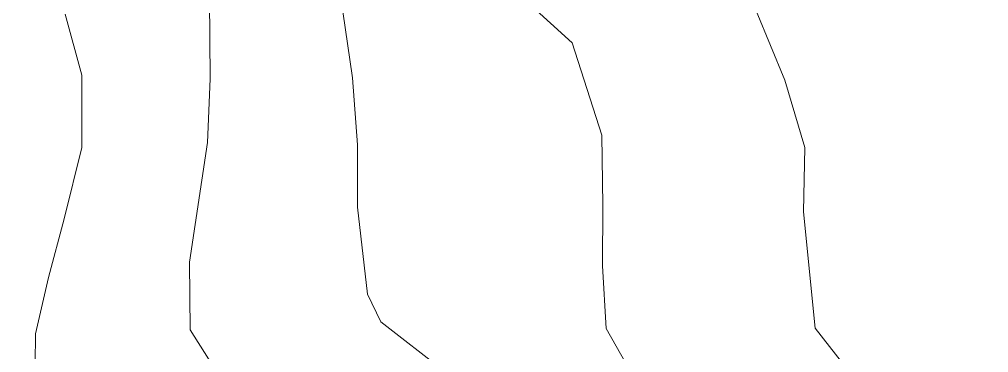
# Model space of a CAD drawing. Header units: metres. Extents: x 30 to 776, y 38 to 676.
# Drawn here: x 252.56 to 287.61, y 261.11 to 273.14 of the extents above; entities that cross this region are included whole.
import ezdxf

# ---------------------------------------------------------------- set-up
doc = ezdxf.new("R2010")
doc.units = ezdxf.units.M
doc.layers.add('01_Fina', color=7, linetype='Continuous')

msp = doc.modelspace()

# ---------------------------------------------------------------- linework, layer by layer
msp.add_open_spline([(151.569, 297.324), (159.758, 298.43), (168.086, 299.382), (185.387, 301.354), (194.356, 302.373), (206.527, 304.06), (209.895, 304.56), (215.867, 305.535), (218.483, 305.992), (223.043, 306.859), (224.992, 307.253), (228.822, 308.07), (230.708, 308.493), (236.32, 309.79), (239.998, 310.693), (247.467, 312.516), (251.258, 313.437), (256.903, 314.726), (258.598, 315.103), (263.814, 316.224), (267.465, 316.958), (272.264, 317.828), (273.172, 317.989), (274.696, 318.252), (275.303, 318.355), (276.563, 318.566), (277.219, 318.673), (278.591, 318.897), (279.3, 319.013), (280.749, 319.26), (281.492, 319.39), (283.382, 319.744), (284.544, 319.981), (286.225, 320.384), (286.719, 320.509), (288.339, 320.95), (289.512, 321.315), (291.125, 321.943), (291.536, 322.113), (292.129, 322.378), (292.299, 322.457), (292.471, 322.539), (301.763, 325.359), (309.942, 322.221), (316.04, 298.13), (302.802, 266.002), (299.563, 238.829), (303.101, 213.983), (313.184, 197.064), (324.21, 170.066), (325.101, 148.982), (333.598, 133.715), (328.833, 118.285), (311.638, 121.716), (303.568, 155.735), (269.89, 183.042), (244.037, 219.852), (220.089, 239.731), (196.555, 256.552), (177.079, 267.752), (161.582, 282.119), (149.065, 281.723), (136.699, 292.61), (146.188, 295.618), (151.569, 297.324)], degree=3, knots=[0, 0, 0, 0, 24.608147, 24.608147, 51.217252, 51.217252, 61.521155, 61.521155, 69.69487, 69.69487, 75.904931, 75.904931, 82.114992, 82.114992, 94.535115, 94.535115, 106.955238, 106.955238, 112.136541, 112.136541, 122.499148, 122.499148, 124.874527, 124.874527, 126.421372, 126.421372, 128.053833, 128.053833, 129.686294, 129.686294, 131.318755, 131.318755, 133.778243, 133.778243, 134.790779, 134.790779, 137.079473, 137.079473, 137.853625, 137.853625, 138.162479, 138.162479, 138.162479, 146.496918, 164.194171, 210.399196, 230.742012, 247.65208, 284.256418, 296.237102, 322.710596, 346.09408, 351.829167, 360.094137, 384.335023, 449.024837, 485.884379, 518.819297, 541.767406, 572.327373, 587.525959, 601.218371, 610.664925, 623.037386, 623.037386, 623.037386, 623.037386])
at = {"layer": '01_Fina', "color": 252, "linetype": 'Continuous', "lineweight": 9, "true_color": 0x939598}
for points in [[(259.424, 275.358), (259.464, 270.998), (259.364, 268.698), (258.714, 264.378), (258.734, 261.938), (259.394, 260.888), (262.864, 257.258), (264.894, 254.728), (266.384, 253.038), (267.804, 250.898), (269.334, 247.898), (270.314, 246.168), (272.434, 244.228), (274.594, 242.518), (278.964, 238.368), (280.244, 236.308)], [(270.194, 274.438), (272.554, 272.298), (273.624, 268.968), (273.664, 266.428), (273.644, 264.248), (273.774, 261.978), (275.074, 259.708), (276.944, 258.148), (279.284, 255.958), (281.334, 252.648), (282.204, 250.408), (282.784, 248.008), (283.734, 245.858), (284.554, 243.458), (285.154, 240.818), (285.514, 238.728), (285.174, 236.268)], [(264.174, 274.018), (264.604, 271.028), (264.784, 268.618), (264.784, 266.358), (265.154, 263.218), (265.634, 262.228), (267.954, 260.418), (269.894, 258.668), (271.514, 257.108), (272.814, 255.028), (273.774, 252.618), (276.564, 250.188), (278.684, 247.768), (280.194, 245.428), (281.354, 243.408), (282.454, 240.758), (282.644, 238.608), (282.584, 235.978)], [(279.204, 273.448), (280.234, 270.948), (280.964, 268.518), (280.914, 266.198), (281.334, 261.998), (283.404, 259.348), (285.064, 257.168), (286.254, 254.588), (286.774, 252.428), (286.804, 249.518), (286.734, 245.518), (286.674, 242.438), (287.144, 238.738), (286.764, 236.588)], [(254.214, 273.338), (254.824, 271.128), (254.814, 268.518), (254.184, 265.948), (253.614, 263.828), (253.144, 261.788), (253.114, 259.618), (253.894, 257.688), (255.474, 255.058), (256.294, 252.748), (256.974, 250.678), (258.584, 248.108), (260.124, 246.408), (263.194, 243.948), (265.004, 242.688), (267.654, 240.788), (269.794, 239.508), (271.904, 238.248), (274.174, 236.008)]]:
    msp.add_lwpolyline(points, dxfattribs=at)

doc.saveas('drawing.dxf')
